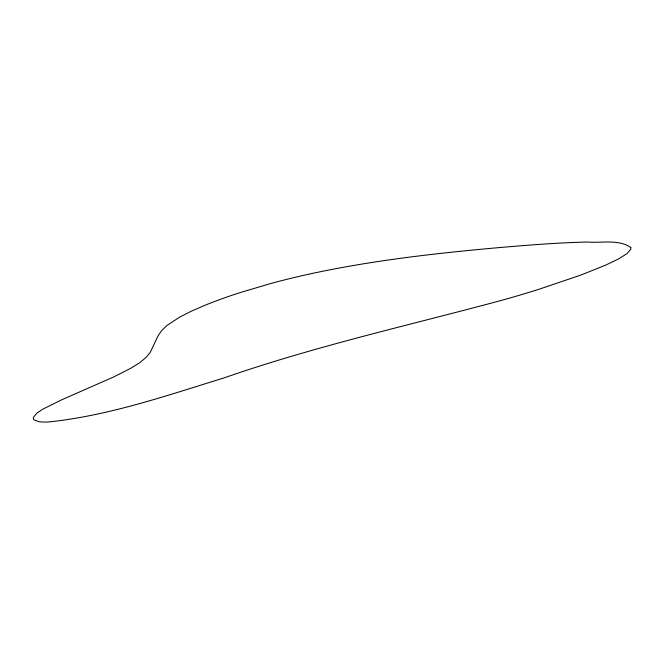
<?xml version="1.0" encoding="UTF-8"?>
<svg xmlns="http://www.w3.org/2000/svg" width="664" height="664" viewBox="0 0 664 664"><rect width="100%" height="100%" fill="white"/><g stroke="black" fill="none" stroke-linecap="round" stroke-linejoin="round"><path stroke-width="1" d="M630.8 247.456L630.775 249.299L626.791 253.772L618.142 259.143L605.485 265.21L580.461 275.203L539.334 289.155A276.124 51.269 -12.9 0 1 505.594 299.257C411.622 324.754 316.338 345.728 224.258 377.833C166.631 395.603 108.805 415.689 48.522 421.98A46.472 8.632 -12.9 0 1 38.786 421.673L33.756 419.748L33.225 417.59L36.918 413.099L42.554 409.298L61.478 399.911L113.685 376.944L130.974 368.163L139.897 362.586L146.163 357.348L150.263 352.368L158.132 335.71L161.543 330.763L166.822 325.559L179.653 317.093L191.597 311.067L205.948 304.867A155.791 28.925 -12.9 0 1 240.7 292.417L270.962 283.47A150.213 27.888 -12.9 0 1 303.763 275.303C367.416 261.043 432.347 253.607 497.236 247.763C527.233 245.174 557.27 242.742 587.383 242.028C601.468 243.223 618.624 239.032 630.8 247.456"/></g></svg>
